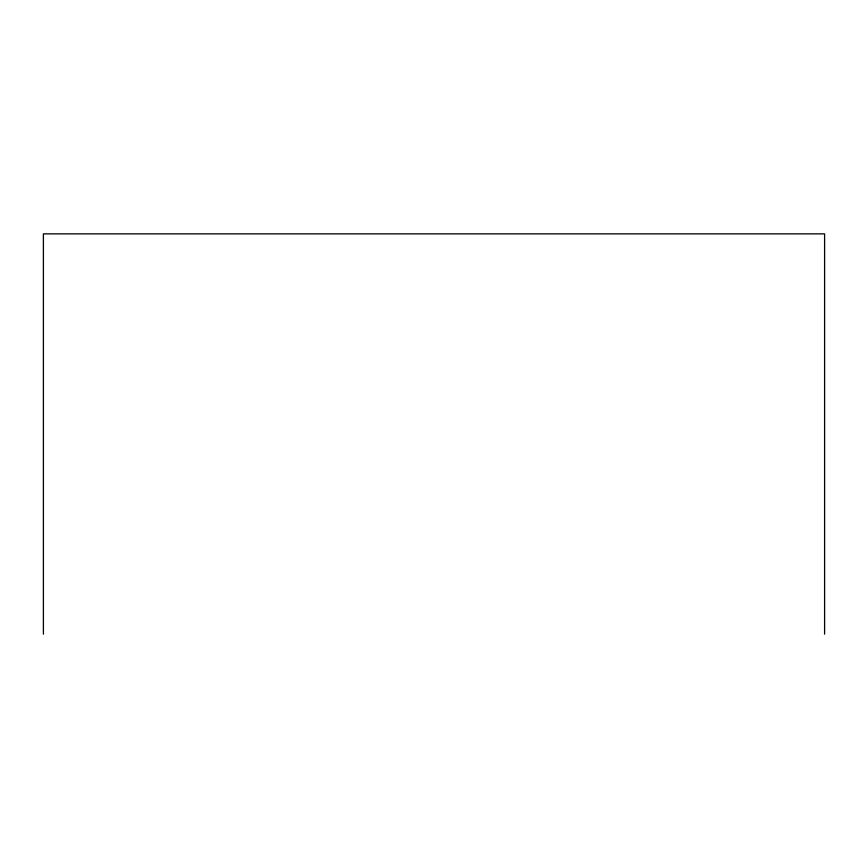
<?xml version="1.0" encoding="UTF-8"?>
<svg xmlns="http://www.w3.org/2000/svg" width="868" height="868" viewBox="0 0 868 868"><rect width="100%" height="100%" fill="white"/><g stroke="black" fill="none" stroke-linecap="round" stroke-linejoin="round"><path stroke-width="1.3" d="M824.6 634.139L824.6 233.861L43.4 233.861L43.4 634.139"/></g></svg>
